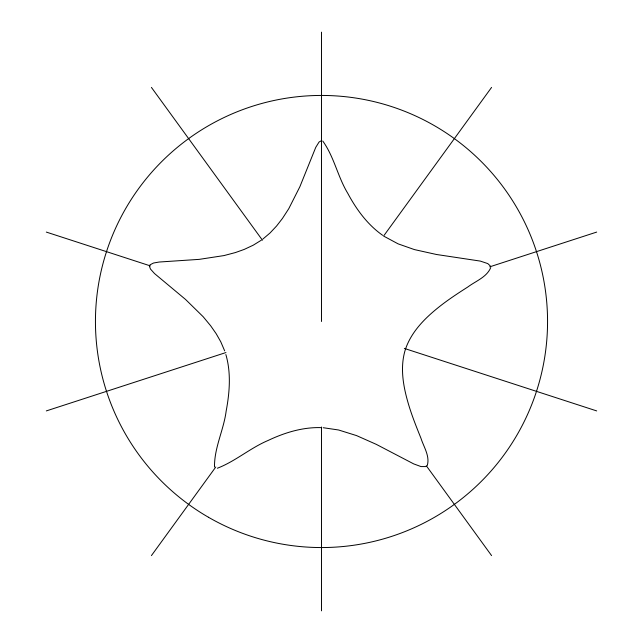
<?xml version="1.0" encoding="UTF-8"?>
<svg xmlns="http://www.w3.org/2000/svg" width="643" height="643" viewBox="0 0 643 643"><rect width="100%" height="100%" fill="white"/><g stroke="black" fill="none" stroke-linecap="round" stroke-linejoin="round"><path stroke-width="0.96" d="M490.738 267.584C486.791 277.173 475.683 281.087 467.799 287.003C459.206 292.485 450.663 298.063 442.537 304.227C427.032 316.091 411.874 330.341 405.436 349.286C399.351 368.463 403.732 388.983 409.543 407.654C412.822 417.998 416.857 428.069 420.916 438.124C423.681 446.917 430.159 456.233 427.225 465.604M151.427 555.592L215.791 466.995M383.509 236.158L491.574 87.408M262.842 239.092L269.996 233.015L276.562 226.031L282.43 218.475L288.763 208.694L299.879 186.719L315.745 147.368L319.065 142.015L321.5 140.656M149.932 264.86L153.556 263.011L159.159 262.031L199.242 259.362L223.957 255.584L235.434 252.554L244.195 249.428L253.221 245.2L261.331 240.193M46.312 410.917L225.95 352.549M489.669 266.861L596.688 232.083M217.366 468.233C235.354 461.32 250.272 447.994 268.107 440.463C284.704 432.602 302.861 427.016 321.396 427.635M425.939 466.577L421.02 466.577L413.706 463.9L376.308 444.369L356.56 435.6L338.564 429.982L323.212 427.716M46.312 232.083L150.462 265.929M404.343 348.418L596.688 410.917M384.345 236.463L398.097 243.85L414.389 249.58L436.444 254.483L480.345 261.098L487.788 263.59L490.432 266.073M382.689 235.33C367.547 224.72 356.383 209.425 347.742 193.278C337.704 176.712 334.063 156.611 322.754 141.026M151.427 87.408L262.448 240.217M426.253 465.677L491.574 555.592M224.664 350.861L220.766 341.787L216.193 333.733L210.695 325.832L203.156 316.718L185.522 299.429L154.513 273.548L150.454 269.023L149.409 266.17M225.862 354.534C231.223 372.924 229.639 392.495 226.159 411.078C223.732 429.958 214.151 448.002 214.521 467.003M321.5 32.15L321.5 321.5M321.5 426.992L321.5 610.85M208.477 517.269A226.055 226.055 0 0 0 547.555 321.5A226.055 226.055 0 0 0 208.469 125.731A226.055 226.055 0 0 0 208.477 517.269"/></g></svg>
